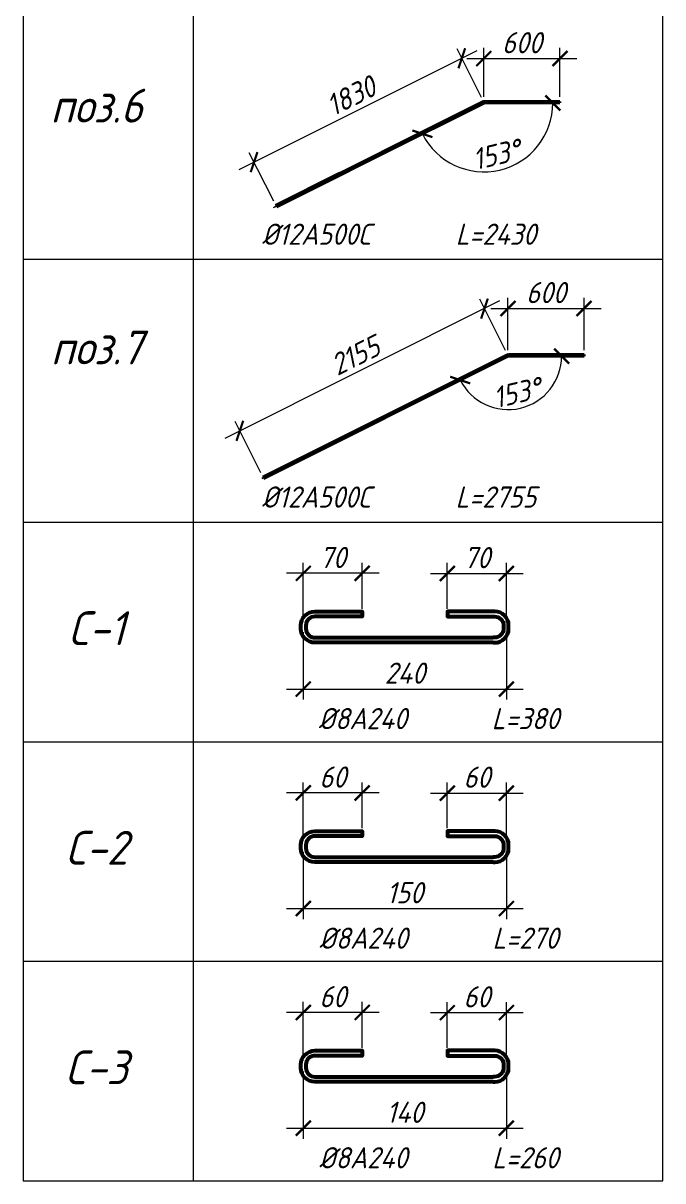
# Model space of a CAD drawing. Header units: millimetres. Extents: x 504091 to 2165846, y 135022 to 442887.
# Drawn here: x 907504 to 908260, y 236488 to 237857 of the extents above; entities that cross this region are included whole.
import ezdxf

# ---------------------------------------------------------------- set-up
doc = ezdxf.new("R2010")
doc.units = ezdxf.units.MM
doc.layers.get('Defpoints').update_dxf_attribs({"color": 255})
for name, color, linetype, lineweight in [('!_КР_Размеры', 7, 'Continuous', 9), ('Арматура 12', 26, 'Continuous', 50), ('КР_Арматура 12', 174, 'Continuous', 40), ('Размеры (линейные)', 154, 'Continuous', 9), ('Размеры КР', 164, 'Continuous', 9)]:
    doc.layers.add(name, color=color, linetype=linetype, lineweight=lineweight)
doc.layers.add('!Defpoints', color=255, linetype='Continuous', lineweight=5, plot=False)
doc.styles.add('GOST 2.304_new', font='isocpeur.ttf', dxfattribs={"width": 0.9, "oblique": 15})
doc.dimstyles.new('SPDS 1_10', dxfattribs={"dimscale": 10, "dimtxt": 2.5, "dimasz": 1.77, "dimexe": 1.25, "dimexo": 0.625, "dimtad": 1, "dimdec": 0, "dimrnd": 0.001, "dimtxsty": 'GOST 2.304_new', "dimblk": 'ARCHTICK', "dimcen": 2.5, "dimdle": 2, "dimclrt": 256, "dimadec": 0, "dimazin": 2, "dimtfac": 0.75, "dimtdec": 0, "dimtmove": 1, "dimatfit": 3, "dimfxl": 0, "dimtolj": 1, "dimlwd": 9, "dimlwe": 9, "dimarcsym": 0})

# ---------------------------------------------------------------- blocks, each defined once
blk = doc.blocks.new('_ArchTick')
at = {"color": 0, "linetype": 'ByBlock', "const_width": 0.15}
blk.add_lwpolyline([(-0.5, -0.5), (0.5, 0.5)], dxfattribs=at)
blk = doc.blocks.new('*D1535')
at = {"layer": 'Defpoints', "color": 0, "lineweight": 20, "ltscale": 100, "transparency": 16777216}
for p in [(908048, 237763.2), (907776.5, 237692.4), (907802.5, 237640.5)]:
    blk.add_point(p, dxfattribs=at)
at = {"layer": 'Размеры (линейные)', "color": 0, "lineweight": 9, "ltscale": 100, "transparency": 16777216}
for p, q in [((908039.9, 237824.1), (907758.6, 237683.5)), ((908045.2, 237768.8), (908016.4, 237826.3)), ((907799.7, 237646.1), (907770.9, 237703.6))]:
    blk.add_line(p, q, dxfattribs=at)
at = {"layer": 'Размеры (линейные)', "color": 0, "lineweight": 9, "ltscale": 100, "transparency": 16777216, "xscale": 17.7, "yscale": 17.7, "zscale": 17.7}
for p, rotation in [((908022, 237815.2), 26.56505117707803), ((907776.5, 237692.4), 206.565051177078)]:
    blk.add_blockref('_ArchTick', p, dxfattribs=dict(at, rotation=rotation))
at = {"layer": 'Размеры (линейные)', "ltscale": 100, "transparency": 16777216, "insert": (907890.9, 237770.6), "char_height": 25, "attachment_point": 5, "rotation": 26.5651, "style": 'GOST 2.304_new'}
blk.add_mtext('\\A1;1830', dxfattribs=at)
blk = doc.blocks.new('*D1536')
at = {"layer": 'Defpoints', "color": 0, "lineweight": 20, "ltscale": 100, "transparency": 16777216}
for p in [(908138, 237814.9), (908048, 237763.2), (908138, 237763.2)]:
    blk.add_point(p, dxfattribs=at)
at = {"layer": 'Размеры (линейные)', "color": 0, "lineweight": 9, "ltscale": 100, "transparency": 16777216}
for p, q in [((908048, 237769.5), (908048, 237827.4)), ((908138, 237769.5), (908138, 237827.4)), ((908028, 237814.9), (908158, 237814.9))]:
    blk.add_line(p, q, dxfattribs=at)
at = {"layer": 'Размеры (линейные)', "color": 0, "lineweight": 9, "ltscale": 100, "transparency": 16777216, "xscale": 17.7, "yscale": 17.7, "zscale": 17.7, "rotation": 180}
blk.add_blockref('_ArchTick', (908048, 237814.9), dxfattribs=at)
at = {"layer": 'Размеры (линейные)', "color": 0, "lineweight": 9, "ltscale": 100, "transparency": 16777216, "xscale": 17.7, "yscale": 17.7, "zscale": 17.7}
blk.add_blockref('_ArchTick', (908138, 237814.9), dxfattribs=at)
at = {"layer": 'Размеры (линейные)', "ltscale": 100, "transparency": 16777216, "insert": (908093, 237833.6), "char_height": 25, "attachment_point": 5, "style": 'GOST 2.304_new'}
blk.add_mtext('\\A1;600', dxfattribs=at)
blk = doc.blocks.new('*D1537')
at = {"layer": 'Defpoints', "color": 0, "lineweight": 20, "ltscale": 100, "transparency": 16777216}
for p in [(908047.2, 237761.9), (908049.3, 237762.3), (908138, 237762.3), (908030.9, 237682.8), (907809.4, 237642.9)]:
    blk.add_point(p, dxfattribs=at)
at = {"layer": 'Размеры (линейные)', "color": 0, "lineweight": 9, "ltscale": 100, "transparency": 16777216}
blk.add_arc((908048.2, 237762.3), 81.4, 206.5651, 0, dxfattribs=at)
at = {"layer": 'Размеры (линейные)', "color": 0, "lineweight": 9, "ltscale": 100, "transparency": 16777216, "xscale": 17.7, "yscale": 17.7, "zscale": 17.7}
for p, rotation in [((908129.6, 237762.3), 90.00000000000648), ((907975.4, 237725.9), 116.5650511770762)]:
    blk.add_blockref('_ArchTick', p, dxfattribs=dict(at, rotation=rotation))
at = {"layer": 'Размеры (линейные)', "ltscale": 100, "transparency": 16777216, "insert": (908062.6, 237701.4), "char_height": 25, "attachment_point": 5, "rotation": 13.2825, "style": 'GOST 2.304_new'}
blk.add_mtext('\\A1;153°', dxfattribs=at)
blk = doc.blocks.new('*D1538')
at = {"layer": 'Defpoints', "color": 0, "lineweight": 20, "ltscale": 100, "transparency": 16777216}
for p in [(908076.5, 237464), (907759.7, 237374.8), (907787.4, 237319.4)]:
    blk.add_point(p, dxfattribs=at)
at = {"layer": 'Размеры (линейные)', "color": 0, "lineweight": 9, "ltscale": 100, "transparency": 16777216}
for p, q in [((908073.7, 237469.6), (908043.2, 237530.5)), ((908066.7, 237528.3), (907741.8, 237365.8)), ((907784.6, 237325), (907754.1, 237385.9))]:
    blk.add_line(p, q, dxfattribs=at)
at = {"layer": 'Размеры (линейные)', "color": 0, "lineweight": 9, "ltscale": 100, "transparency": 16777216, "xscale": 17.7, "yscale": 17.7, "zscale": 17.7}
for p, rotation in [((908048.8, 237519.3), 26.56505117707803), ((907759.7, 237374.8), 206.565051177078)]:
    blk.add_blockref('_ArchTick', p, dxfattribs=dict(at, rotation=rotation))
at = {"layer": 'Размеры (линейные)', "ltscale": 100, "transparency": 16777216, "insert": (907895.9, 237463.8), "char_height": 25, "attachment_point": 5, "rotation": 26.5651, "style": 'GOST 2.304_new'}
blk.add_mtext('\\A1;2155', dxfattribs=at)
blk = doc.blocks.new('*D1539')
at = {"layer": 'Defpoints', "color": 0, "lineweight": 20, "ltscale": 100, "transparency": 16777216}
for p in [(908166.5, 237519.4), (908076.5, 237464), (908166.5, 237464)]:
    blk.add_point(p, dxfattribs=at)
at = {"layer": 'Размеры (линейные)', "color": 0, "lineweight": 9, "ltscale": 100, "transparency": 16777216}
for p, q in [((908076.5, 237470.2), (908076.5, 237531.9)), ((908166.5, 237470.2), (908166.5, 237531.9)), ((908056.5, 237519.4), (908186.5, 237519.4))]:
    blk.add_line(p, q, dxfattribs=at)
at = {"layer": 'Размеры (линейные)', "color": 0, "lineweight": 9, "ltscale": 100, "transparency": 16777216, "xscale": 17.7, "yscale": 17.7, "zscale": 17.7, "rotation": 180}
blk.add_blockref('_ArchTick', (908076.5, 237519.4), dxfattribs=at)
at = {"layer": 'Размеры (линейные)', "color": 0, "lineweight": 9, "ltscale": 100, "transparency": 16777216, "xscale": 17.7, "yscale": 17.7, "zscale": 17.7}
blk.add_blockref('_ArchTick', (908166.5, 237519.4), dxfattribs=at)
at = {"layer": 'Размеры (линейные)', "ltscale": 100, "transparency": 16777216, "insert": (908121.5, 237538.2), "char_height": 25, "attachment_point": 5, "style": 'GOST 2.304_new'}
blk.add_mtext('\\A1;600', dxfattribs=at)
blk = doc.blocks.new('*D1540')
at = {"layer": 'Defpoints', "color": 0, "lineweight": 20, "ltscale": 100, "transparency": 16777216}
for p in [(908075.8, 237462.6), (908077.7, 237463.1), (908166.5, 237463.1), (908063.2, 237401.3), (907787.8, 237318.6)]:
    blk.add_point(p, dxfattribs=at)
at = {"layer": 'Размеры (линейные)', "color": 0, "lineweight": 9, "ltscale": 100, "transparency": 16777216}
blk.add_arc((908076.7, 237463.1), 63.2, 206.5651, 0, dxfattribs=at)
at = {"layer": 'Размеры (линейные)', "color": 0, "lineweight": 9, "ltscale": 100, "transparency": 16777216, "xscale": 17.7, "yscale": 17.7, "zscale": 17.7}
for p, rotation in [((908139.9, 237463.1), 90.00000000000136), ((908020.1, 237434.8), 116.5650511770785)]:
    blk.add_blockref('_ArchTick', p, dxfattribs=dict(at, rotation=rotation))
at = {"layer": 'Размеры (линейные)', "ltscale": 100, "transparency": 16777216, "insert": (908086.9, 237419.8), "char_height": 25, "attachment_point": 5, "rotation": 13.2825, "style": 'GOST 2.304_new'}
blk.add_mtext('\\A1;153°', dxfattribs=at)
blk = doc.blocks.new('*D1542')
at = {"layer": 'Defpoints', "color": 0, "lineweight": 20, "transparency": 16777216}
for p in [(908074.7, 237206.2), (908004.9, 237158.3), (908074.7, 237143.3)]:
    blk.add_point(p, dxfattribs=at)
at = {"layer": 'Размеры КР', "color": 0, "lineweight": 9, "transparency": 16777216}
for p, q in [((908004.9, 237164.5), (908004.9, 237218.7)), ((908074.7, 237149.6), (908074.7, 237218.7)), ((907984.9, 237206.2), (908094.7, 237206.2))]:
    blk.add_line(p, q, dxfattribs=at)
at = {"layer": 'Размеры КР', "color": 0, "lineweight": 9, "transparency": 16777216, "xscale": 17.7, "yscale": 17.7, "zscale": 17.7, "rotation": 180}
blk.add_blockref('_ArchTick', (908004.9, 237206.2), dxfattribs=at)
at = {"layer": 'Размеры КР', "color": 0, "lineweight": 9, "transparency": 16777216, "xscale": 17.7, "yscale": 17.7, "zscale": 17.7}
blk.add_blockref('_ArchTick', (908074.7, 237206.2), dxfattribs=at)
at = {"layer": 'Размеры КР', "lineweight": 20, "transparency": 16777216, "insert": (908039.8, 237224.9), "char_height": 25, "attachment_point": 5, "style": 'GOST 2.304_new'}
blk.add_mtext('\\A1;70', dxfattribs=at)
blk = doc.blocks.new('*D1543')
at = {"layer": 'Defpoints', "color": 0, "lineweight": 20, "transparency": 16777216}
for p in [(907834.7, 237206.4), (907904.3, 237158.3), (907834.7, 237143)]:
    blk.add_point(p, dxfattribs=at)
at = {"layer": 'Размеры КР', "color": 0, "lineweight": 9, "transparency": 16777216}
for p, q in [((907834.7, 237149.2), (907834.7, 237218.9)), ((907904.3, 237164.5), (907904.3, 237218.9)), ((907924.3, 237206.4), (907814.7, 237206.4))]:
    blk.add_line(p, q, dxfattribs=at)
at = {"layer": 'Размеры КР', "color": 0, "lineweight": 9, "transparency": 16777216, "xscale": 17.7, "yscale": 17.7, "zscale": 17.7, "rotation": 180}
blk.add_blockref('_ArchTick', (907834.7, 237206.4), dxfattribs=at)
at = {"layer": 'Размеры КР', "color": 0, "lineweight": 9, "transparency": 16777216, "xscale": 17.7, "yscale": 17.7, "zscale": 17.7}
blk.add_blockref('_ArchTick', (907904.3, 237206.4), dxfattribs=at)
at = {"layer": 'Размеры КР', "lineweight": 20, "transparency": 16777216, "insert": (907869.5, 237225.1), "char_height": 25, "attachment_point": 5, "style": 'GOST 2.304_new'}
blk.add_mtext('\\A1;70', dxfattribs=at)
blk = doc.blocks.new('*D1541')
at = {"layer": 'Defpoints', "color": 0, "lineweight": 20, "transparency": 16777216}
for p in [(907834.7, 237143), (908074.7, 237143.3), (908074.7, 237069.6)]:
    blk.add_point(p, dxfattribs=at)
at = {"layer": 'Размеры КР', "color": 0, "lineweight": 9, "transparency": 16777216}
for p, q in [((907834.7, 237136.7), (907834.7, 237057.1)), ((908074.7, 237137.1), (908074.7, 237057.1)), ((907814.7, 237069.6), (908094.7, 237069.6))]:
    blk.add_line(p, q, dxfattribs=at)
at = {"layer": 'Размеры КР', "color": 0, "lineweight": 9, "transparency": 16777216, "xscale": 17.7, "yscale": 17.7, "zscale": 17.7, "rotation": 180}
blk.add_blockref('_ArchTick', (907834.7, 237069.6), dxfattribs=at)
at = {"layer": 'Размеры КР', "color": 0, "lineweight": 9, "transparency": 16777216, "xscale": 17.7, "yscale": 17.7, "zscale": 17.7}
blk.add_blockref('_ArchTick', (908074.7, 237069.6), dxfattribs=at)
at = {"layer": 'Размеры КР', "lineweight": 20, "transparency": 16777216, "insert": (907954.7, 237088.4), "char_height": 25, "attachment_point": 5, "style": 'GOST 2.304_new'}
blk.add_mtext('\\A1;240', dxfattribs=at)
blk = doc.blocks.new('*D1544')
at = {"layer": 'Defpoints', "color": 0, "lineweight": 20, "transparency": 16777216}
for p in [(908074.7, 236946.6), (908004.9, 236898.7), (908074.7, 236883.8)]:
    blk.add_point(p, dxfattribs=at)
at = {"layer": 'Размеры КР', "color": 0, "lineweight": 9, "transparency": 16777216}
for p, q in [((908004.9, 236905), (908004.9, 236959.1)), ((908074.7, 236890), (908074.7, 236959.1)), ((907984.9, 236946.6), (908094.7, 236946.6))]:
    blk.add_line(p, q, dxfattribs=at)
at = {"layer": 'Размеры КР', "color": 0, "lineweight": 9, "transparency": 16777216, "xscale": 17.7, "yscale": 17.7, "zscale": 17.7, "rotation": 180}
blk.add_blockref('_ArchTick', (908004.9, 236946.6), dxfattribs=at)
at = {"layer": 'Размеры КР', "color": 0, "lineweight": 9, "transparency": 16777216, "xscale": 17.7, "yscale": 17.7, "zscale": 17.7}
blk.add_blockref('_ArchTick', (908074.7, 236946.6), dxfattribs=at)
at = {"layer": 'Размеры КР', "lineweight": 20, "transparency": 16777216, "insert": (908039.8, 236965.4), "char_height": 25, "attachment_point": 5, "style": 'GOST 2.304_new'}
blk.add_mtext('\\A1;60', dxfattribs=at)
blk = doc.blocks.new('*D1545')
at = {"layer": 'Defpoints', "color": 0, "lineweight": 20, "transparency": 16777216}
for p in [(907834.7, 236946.8), (907904.3, 236898.7), (907834.7, 236883.4)]:
    blk.add_point(p, dxfattribs=at)
at = {"layer": 'Размеры КР', "color": 0, "lineweight": 9, "transparency": 16777216}
for p, q in [((907834.7, 236889.7), (907834.7, 236959.3)), ((907904.3, 236905), (907904.3, 236959.3)), ((907924.3, 236946.8), (907814.7, 236946.8))]:
    blk.add_line(p, q, dxfattribs=at)
at = {"layer": 'Размеры КР', "color": 0, "lineweight": 9, "transparency": 16777216, "xscale": 17.7, "yscale": 17.7, "zscale": 17.7, "rotation": 180}
blk.add_blockref('_ArchTick', (907834.7, 236946.8), dxfattribs=at)
at = {"layer": 'Размеры КР', "color": 0, "lineweight": 9, "transparency": 16777216, "xscale": 17.7, "yscale": 17.7, "zscale": 17.7}
blk.add_blockref('_ArchTick', (907904.3, 236946.8), dxfattribs=at)
at = {"layer": 'Размеры КР', "lineweight": 20, "transparency": 16777216, "insert": (907869.5, 236965.6), "char_height": 25, "attachment_point": 5, "style": 'GOST 2.304_new'}
blk.add_mtext('\\A1;60', dxfattribs=at)
blk = doc.blocks.new('*D1546')
at = {"layer": 'Defpoints', "color": 0, "lineweight": 20, "transparency": 16777216}
for p in [(907834.7, 236883.4), (908074.7, 236883.8), (908074.7, 236810.1)]:
    blk.add_point(p, dxfattribs=at)
at = {"layer": 'Размеры КР', "color": 0, "lineweight": 9, "transparency": 16777216}
for p, q in [((907834.7, 236877.2), (907834.7, 236797.6)), ((908074.7, 236877.5), (908074.7, 236797.6)), ((907814.7, 236810.1), (908094.7, 236810.1))]:
    blk.add_line(p, q, dxfattribs=at)
at = {"layer": 'Размеры КР', "color": 0, "lineweight": 9, "transparency": 16777216, "xscale": 17.7, "yscale": 17.7, "zscale": 17.7, "rotation": 180}
blk.add_blockref('_ArchTick', (907834.7, 236810.1), dxfattribs=at)
at = {"layer": 'Размеры КР', "color": 0, "lineweight": 9, "transparency": 16777216, "xscale": 17.7, "yscale": 17.7, "zscale": 17.7}
blk.add_blockref('_ArchTick', (908074.7, 236810.1), dxfattribs=at)
at = {"layer": 'Размеры КР', "lineweight": 20, "transparency": 16777216, "insert": (907954.7, 236828.9), "char_height": 25, "attachment_point": 5, "style": 'GOST 2.304_new'}
blk.add_mtext('\\A1;150', dxfattribs=at)
blk = doc.blocks.new('*D1547')
at = {"layer": 'Defpoints', "color": 0, "lineweight": 20, "transparency": 16777216}
for p in [(908074.7, 236687.1), (908004.9, 236639.2), (908074.7, 236624.2)]:
    blk.add_point(p, dxfattribs=at)
at = {"layer": 'Размеры КР', "color": 0, "lineweight": 9, "transparency": 16777216}
for p, q in [((908004.9, 236645.4), (908004.9, 236699.6)), ((908074.7, 236630.5), (908074.7, 236699.6)), ((907984.9, 236687.1), (908094.7, 236687.1))]:
    blk.add_line(p, q, dxfattribs=at)
at = {"layer": 'Размеры КР', "color": 0, "lineweight": 9, "transparency": 16777216, "xscale": 17.7, "yscale": 17.7, "zscale": 17.7, "rotation": 180}
blk.add_blockref('_ArchTick', (908004.9, 236687.1), dxfattribs=at)
at = {"layer": 'Размеры КР', "color": 0, "lineweight": 9, "transparency": 16777216, "xscale": 17.7, "yscale": 17.7, "zscale": 17.7}
blk.add_blockref('_ArchTick', (908074.7, 236687.1), dxfattribs=at)
at = {"layer": 'Размеры КР', "lineweight": 20, "transparency": 16777216, "insert": (908039.8, 236705.8), "char_height": 25, "attachment_point": 5, "style": 'GOST 2.304_new'}
blk.add_mtext('\\A1;60', dxfattribs=at)
blk = doc.blocks.new('*D1548')
at = {"layer": 'Defpoints', "color": 0, "lineweight": 20, "transparency": 16777216}
for p in [(907834.7, 236687.3), (907904.3, 236639.2), (907834.7, 236623.9)]:
    blk.add_point(p, dxfattribs=at)
at = {"layer": 'Размеры КР', "color": 0, "lineweight": 9, "transparency": 16777216}
for p, q in [((907834.7, 236630.1), (907834.7, 236699.8)), ((907904.3, 236645.4), (907904.3, 236699.8)), ((907924.3, 236687.3), (907814.7, 236687.3))]:
    blk.add_line(p, q, dxfattribs=at)
at = {"layer": 'Размеры КР', "color": 0, "lineweight": 9, "transparency": 16777216, "xscale": 17.7, "yscale": 17.7, "zscale": 17.7, "rotation": 180}
blk.add_blockref('_ArchTick', (907834.7, 236687.3), dxfattribs=at)
at = {"layer": 'Размеры КР', "color": 0, "lineweight": 9, "transparency": 16777216, "xscale": 17.7, "yscale": 17.7, "zscale": 17.7}
blk.add_blockref('_ArchTick', (907904.3, 236687.3), dxfattribs=at)
at = {"layer": 'Размеры КР', "lineweight": 20, "transparency": 16777216, "insert": (907869.5, 236706), "char_height": 25, "attachment_point": 5, "style": 'GOST 2.304_new'}
blk.add_mtext('\\A1;60', dxfattribs=at)
blk = doc.blocks.new('*D1549')
at = {"layer": 'Defpoints', "color": 0, "lineweight": 20, "transparency": 16777216}
for p in [(907834.7, 236623.9), (908074.7, 236624.2), (908074.7, 236550.6)]:
    blk.add_point(p, dxfattribs=at)
at = {"layer": 'Размеры КР', "color": 0, "lineweight": 9, "transparency": 16777216}
for p, q in [((907834.7, 236617.6), (907834.7, 236538.1)), ((908074.7, 236618), (908074.7, 236538.1)), ((907814.7, 236550.6), (908094.7, 236550.6))]:
    blk.add_line(p, q, dxfattribs=at)
at = {"layer": 'Размеры КР', "color": 0, "lineweight": 9, "transparency": 16777216, "xscale": 17.7, "yscale": 17.7, "zscale": 17.7, "rotation": 180}
blk.add_blockref('_ArchTick', (907834.7, 236550.6), dxfattribs=at)
at = {"layer": 'Размеры КР', "color": 0, "lineweight": 9, "transparency": 16777216, "xscale": 17.7, "yscale": 17.7, "zscale": 17.7}
blk.add_blockref('_ArchTick', (908074.7, 236550.6), dxfattribs=at)
at = {"layer": 'Размеры КР', "lineweight": 20, "transparency": 16777216, "insert": (907954.7, 236569.3), "char_height": 25, "attachment_point": 5, "style": 'GOST 2.304_new'}
blk.add_mtext('\\A1;140', dxfattribs=at)

msp = doc.modelspace()

# ---------------------------------------------------------------- linework, layer by layer
at = {"layer": '!Defpoints', "lineweight": 20}
for p, q in [((907799.3695, 237638.9415), (908047.9801, 237763.2467)), ((908138.0021, 237763.2467), (908047.9801, 237763.2467)), ((908166.5136, 237463.9812), (908076.4913, 237463.9812))]:
    msp.add_line(p, q, dxfattribs=at)
at = {"layer": '!Defpoints', "lineweight": 15, "ltscale": 100}
for p, q in [((907799.3695, 237638.9415), (908030.5043, 237754.5089)), ((908033.316, 237442.3936), (908076.4913, 237463.9812))]:
    msp.add_line(p, q, dxfattribs=at)
at = {"color": 244, "lineweight": 18}
for p, q in [((907503.666, 241629.7814, 0.0023), (907503.666, 236488.2832, 0.0058)), ((908259.5759, 236488.2832, 0.0063), (908259.5759, 241629.7814, 0.0022)), ((907503.666, 237577.5621, 0.0054), (908259.5759, 237577.5621, 0.0054)), ((907503.666, 237266.9156, -0.0126), (908259.5759, 237266.9156, -0.0126)), ((907503.666, 237007.3714, 0.0059), (908259.5759, 237007.3714, 0.0059)), ((907503.666, 236747.8273, 0.0244), (908259.5759, 236747.8273, 0.0244)), ((907503.666, 236488.2832, 0.0429), (908259.5759, 236488.2832, 0.0429))]:
    msp.add_line(p, q, dxfattribs=at)
at = {"color": 244, "lineweight": 13, "elevation": 0.0023}
msp.add_lwpolyline([(907704.6363, 241463.4157), (907704.6363, 236488.2832)], dxfattribs=at)
at = {"layer": 'Арматура 12', "lineweight": 53, "ltscale": 20}
for p, q in [((907850.1159, 237130.4307), (908059.1159, 237130.4307)), ((908059.1159, 237124.4307), (907850.1159, 237124.4307)), ((907850.1159, 236870.8866, 0.0185), (908059.1159, 236870.8866, 0.0185)), ((908059.1159, 236864.8866, 0.0185), (907850.1159, 236864.8866, 0.0185)), ((907850.1159, 236611.3425, 0.037), (908059.1159, 236611.3425, 0.037)), ((908059.1159, 236605.3425, 0.037), (907850.1159, 236605.3425, 0.037))]:
    msp.add_line(p, q, dxfattribs=at)
for points in [[(907850.1159, 237124.4307), (907848.3597, 237124.4307, -0.414213562), (907831.8597, 237140.9307), (907831.8597, 237144.776, -0.414213562), (907848.3597, 237161.276), (907904.2896, 237161.276), (907904.2896, 237155.276), (907848.3597, 237155.276, 0.414213562), (907837.8597, 237144.776), (907837.8597, 237140.9307, 0.414213562), (907848.3597, 237130.4307), (907850.1159, 237130.4307)], [(908059.1159, 237124.4307), (908060.872, 237124.4307, 0.414213562), (908077.372, 237140.9307), (908077.372, 237144.776, 0.414213562), (908060.872, 237161.276), (908004.9421, 237161.276), (908004.9421, 237155.276), (908060.872, 237155.276, -0.414213562), (908071.372, 237144.776), (908071.372, 237140.9307, -0.414213562), (908060.872, 237130.4307), (908059.1159, 237130.4307)]]:
    msp.add_lwpolyline(points, format="xyb", dxfattribs=at)
for points, elevation in [([(907850.1159, 236864.8866), (907848.3597, 236864.8866, -0.414213562), (907831.8597, 236881.3866), (907831.8597, 236885.2319, -0.414213562), (907848.3597, 236901.7319), (907904.2896, 236901.7319), (907904.2896, 236895.7319), (907848.3597, 236895.7319, 0.414213562), (907837.8597, 236885.2319), (907837.8597, 236881.3866, 0.414213562), (907848.3597, 236870.8866), (907850.1159, 236870.8866)], 0.0185), ([(908059.1159, 236864.8866), (908060.872, 236864.8866, 0.414213562), (908077.372, 236881.3866), (908077.372, 236885.2319, 0.414213562), (908060.872, 236901.7319), (908004.9421, 236901.7319), (908004.9421, 236895.7319), (908060.872, 236895.7319, -0.414213562), (908071.372, 236885.2319), (908071.372, 236881.3866, -0.414213562), (908060.872, 236870.8866), (908059.1159, 236870.8866)], 0.0185), ([(907850.1159, 236605.3425), (907848.3597, 236605.3425, -0.414213562), (907831.8597, 236621.8425), (907831.8597, 236625.6878, -0.414213562), (907848.3597, 236642.1878), (907904.2896, 236642.1878), (907904.2896, 236636.1878), (907848.3597, 236636.1878, 0.414213562), (907837.8597, 236625.6878), (907837.8597, 236621.8425, 0.414213562), (907848.3597, 236611.3425), (907850.1159, 236611.3425)], 0.037), ([(908059.1159, 236605.3425), (908060.872, 236605.3425, 0.414213562), (908077.372, 236621.8425), (908077.372, 236625.6878, 0.414213562), (908060.872, 236642.1878), (908004.9421, 236642.1878), (908004.9421, 236636.1878), (908060.872, 236636.1878, -0.414213562), (908071.372, 236625.6878), (908071.372, 236621.8425, -0.414213562), (908060.872, 236611.3425), (908059.1159, 236611.3425)], 0.037)]:
    msp.add_lwpolyline(points, format="xyb", dxfattribs=dict(at, elevation=elevation))
at = {"layer": 'КР_Арматура 12', "ltscale": 12}
for p, q in [((908138.0021, 237764.1467), (908048.8299, 237764.1467)), ((908138.0021, 237762.3467), (908049.2548, 237762.3467)), ((908138.0021, 237762.3467), (908138.0021, 237764.1467)), ((907888.847, 237682.674), (907802.8578, 237639.6794)), ((907877.989, 237679.2574), (907802.0528, 237641.2893)), ((907802.0528, 237641.2893), (907802.8578, 237639.6794)), ((907786.9606, 237320.2222), (908075.329, 237464.4063)), ((907787.7656, 237318.6122), (908075.7539, 237462.6063)), ((908166.5136, 237464.8812), (908077.303, 237464.8812)), ((908166.5136, 237463.0812), (908077.7279, 237463.0812)), ((908166.5136, 237463.0812), (908166.5136, 237464.8812)), ((907786.9606, 237320.2222), (907787.7656, 237318.6122))]:
    msp.add_line(p, q, dxfattribs=at)
for points in [[(907807.5729, 237644.0494), (908046.8175, 237763.6717)], [(908047.2424, 237761.8717), (907809.3729, 237642.9369)]]:
    msp.add_lwpolyline(points, dxfattribs=at)
for centre in [(908048.8299, 237759.6467), (908049.2549, 237757.8467), (908077.3414, 237460.3814), (908077.7664, 237458.5814)]:
    msp.add_arc(centre, 4.5, 90, 116.5650512, dxfattribs=at)

# ---------------------------------------------------------------- texts
at = {"layer": '!_КР_Размеры', "width": 1105.24052, "attachment_point": 5, "style": 'GOST 2.304_new'}
for s, insert, char_height in [('поз.6', (907590.4401, 237759.1612, -0.0086), 40), ('%%C12А500С       L=2430', (907947.8206, 237607.1834, -0.0235), 25), ('поз.7', (907590.4401, 237473.3565, -0.0266), 40), ('%%C12А500С       L=2755', (907947.8206, 237296.5369, -0.0415), 25), ('С-1', (907590.4401, 237141.523, -0.0266), 40), ('%%C8А240       L=380', (907994.886, 237034.6425, 0.0012), 25), ('С-2', (907590.4401, 236881.9789, -0.0081), 40), ('%%C8А240       L=270', (907994.886, 236775.0984, 0.0197), 25), ('С-3', (907590.4401, 236622.4348, 0.0104), 40), ('%%C8А240       L=260', (907994.886, 236515.5543, 0.0382), 25)]:
    msp.add_mtext(s, dxfattribs=dict(at, insert=insert, char_height=char_height))

# ---------------------------------------------------------------- dimensions: what is measured, and where the dimension line sits
at = {"layer": 'Размеры (линейные)', "ltscale": 100}
for base, p1, p2, picture, middle in [((908138.0021, 237814.8682), (908047.9801, 237763.2467), (908138.0021, 237763.2467), '*D1536', (908092.9911, 237833.6182)), ((908166.5136, 237519.4002), (908076.4913, 237463.9812), (908166.5136, 237463.9812), '*D1539', (908121.5024, 237538.1502))]:
    dim = msp.add_linear_dim(base=base, p1=p1, p2=p2, text='600', dimstyle='SPDS 1_10', dxfattribs=at)
    dim.commit()
    dim.dimension.update_dxf_attribs({"geometry": picture, "text_midpoint": middle})
for p1, p2, distance, text, picture, middle in [((908047.9801, 237763.2467), (907802.4553, 237640.4843), -58.0505, '1830', '*D1535', (907890.8714, 237770.558)), ((908076.4913, 237463.9812), (907787.3631, 237319.4172), -61.8788, '2155', '*D1538', (907895.8689, 237463.8158))]:
    dim = msp.add_aligned_dim(p1=p1, p2=p2, distance=distance, text=text, dimstyle='SPDS 1_10', dxfattribs=at)
    dim.commit()
    dim.dimension.update_dxf_attribs({"geometry": picture, "text_midpoint": middle})
for base, line1, line2, picture, middle in [((908030.8616, 237682.793), ((908138.0021, 237762.3467), (908049.2548, 237762.3467)), ((908047.2424, 237761.8717), (907809.3729, 237642.9369)), '*D1537', (908062.5911, 237701.3535)), ((908063.2432, 237401.2938), ((908166.5136, 237463.0812), (908077.7279, 237463.0812)), ((907787.7656, 237318.6122), (908075.7539, 237462.6063)), '*D1540', (908086.9247, 237419.7847))]:
    dim = msp.add_angular_dim_2l(base=base, line1=line1, line2=line2, dimstyle='SPDS 1_10', dxfattribs=at)
    dim.commit()
    dim.dimension.update_dxf_attribs({"geometry": picture, "text_midpoint": middle})
at = {"layer": 'Размеры КР', "lineweight": 20}
for base, p1, p2, picture, middle in [((907834.6599, 237206.3806), (907904.2896, 237158.276), (907834.6599, 237142.9689), '*D1543', (907869.4748, 237225.1306)), ((908074.7115, 237206.1862), (908004.9421, 237158.276), (908074.7115, 237143.3133), '*D1542', (908039.8268, 237224.9362)), ((908074.7115, 237069.6478), (907834.6599, 237142.9689), (908074.7115, 237143.3133), '*D1541', (907954.6857, 237088.3978))]:
    dim = msp.add_linear_dim(base=base, p1=p1, p2=p2, dimstyle='SPDS 1_10', dxfattribs=at)
    dim.commit()
    dim.dimension.update_dxf_attribs({"geometry": picture, "text_midpoint": middle})
for base, p1, p2, text, picture, middle in [((907834.6599, 236946.8365, 0.0185), (907904.2896, 236898.7319, 0.0185), (907834.6599, 236883.4248, 0.0185), '60', '*D1545', (907869.4748, 236965.5865, 0.0185)), ((908074.7115, 236946.6421, 0.0185), (908004.9421, 236898.7319, 0.0185), (908074.7115, 236883.7692, 0.0185), '60', '*D1544', (908039.8268, 236965.3921, 0.0185)), ((908074.7115, 236810.1037, 0.0185), (907834.6599, 236883.4248, 0.0185), (908074.7115, 236883.7692, 0.0185), '150', '*D1546', (907954.6857, 236828.8537, 0.0185)), ((907834.6599, 236687.2924, 0.037), (907904.2896, 236639.1878, 0.037), (907834.6599, 236623.8807, 0.037), '60', '*D1548', (907869.4748, 236706.0424, 0.037)), ((908074.7115, 236687.098, 0.037), (908004.9421, 236639.1878, 0.037), (908074.7115, 236624.2251, 0.037), '60', '*D1547', (908039.8268, 236705.848, 0.037)), ((908074.7115, 236550.5596, 0.037), (907834.6599, 236623.8807, 0.037), (908074.7115, 236624.2251, 0.037), '140', '*D1549', (907954.6857, 236569.3096, 0.037))]:
    dim = msp.add_linear_dim(base=base, p1=p1, p2=p2, text=text, dimstyle='SPDS 1_10', dxfattribs=at)
    dim.commit()
    dim.dimension.update_dxf_attribs({"geometry": picture, "text_midpoint": middle})

doc.saveas('drawing.dxf')
